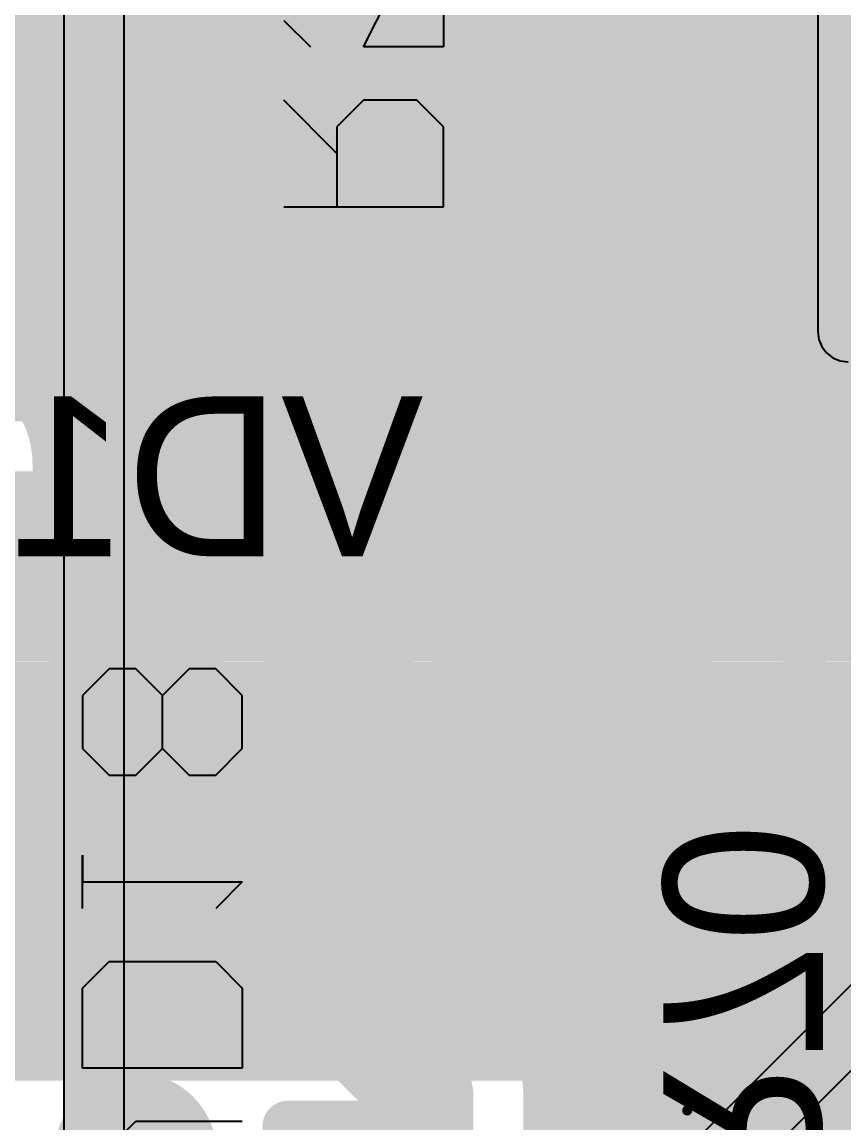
# Model space of a CAD drawing. Header units: millimetres. Extents: x 0.11 to 5.67, y 0.55 to 4.24.
# Drawn here: x 0.85 to 1.012, y 3.2347 to 3.4518 of the extents above; entities that cross this region are included whole.
import ezdxf

# ---------------------------------------------------------------- set-up
doc = ezdxf.new("R2010")
doc.units = ezdxf.units.MM
doc.header["$MEASUREMENT"] = 0
for name, color, linetype in [('BottomLayer', 5, 'Continuous'), ('BottomOverlay', 54, 'Continuous'), ('BottomPaste', 16, 'Continuous'), ('BottomSolder', 6, 'Continuous'), ('InternalPlane1', 76, 'Continuous'), ('InternalPlane2', 16, 'Continuous'), ('Mechanical1', 6, 'Continuous'), ('Mechanical3', 76, 'Continuous'), ('MultiLayer', 9, 'Continuous'), ('TopLayer', 1, 'Continuous'), ('TopOverlay', 2, 'Continuous'), ('ViaHoleLayer', 16, 'Continuous')]:
    doc.layers.add(name, color=color, linetype=linetype)

# ---------------------------------------------------------------- blocks, each defined once
blk = doc.blocks.new('D_PAK_TO_252AA__51')
at = {"layer": 'Mechanical1', "const_width": 0.00197}
for points in [[(-0.23031, 0.1437), (0.23031, 0.1437)], [(-0.23031, 0.1437), (-0.23031, -0.1437)]]:
    blk.add_lwpolyline(points, dxfattribs=at)
at = {"layer": 'Mechanical1', "const_width": 0.000984}
blk.add_lwpolyline([(-0.23081, 0.1437, 1), (-0.22982, 0.1437, 1)], format="xyb", close=True, dxfattribs=at)
blk.add_lwpolyline([(-0.23081, 0.1437, 1), (-0.22982, 0.1437, 1)], format="xyb", close=True, dxfattribs=at)
at = {"layer": 'TopOverlay'}
for points, const_width in [([(-0.20374, 0.13189, 1), (-0.21358, 0.13189, 1)], 0.00984), ([(-0.21604, 0.13189, 1), (-0.21112, 0.13189, 1)], 0.00492), ([(-0.2062, 0.13189, 1), (-0.20128, 0.13189, 1)], 0.00492), ([(-0.12106, 0.13189, 1), (-0.11713, 0.13189, 1)], 0.00394), ([(-0.12106, 0.13189, 1), (-0.11713, 0.13189, 1)], 0.00394), ([(-0.07776, 0.13189, 1), (-0.07382, 0.13189, 1)], 0.00394)]:
    blk.add_lwpolyline(points, format="xyb", close=True, dxfattribs=dict(at, const_width=const_width))
at = {"layer": 'TopOverlay', "const_width": 0.00787}
for points in [[(-0.11909, 0.13189), (-0.11909, -0.13189)], [(-0.11909, 0.13189), (-0.07579, 0.13189)]]:
    blk.add_lwpolyline(points, dxfattribs=at)
blk = doc.blocks.new('SOT_23_123__B_71')
at = {"layer": 'BottomLayer', "const_width": 0.02807}
for points in [[(0.06125, 0.04134), (0.03027, 0.04134)], [(-0.02975, 0.00134), (-0.06073, 0.00134)], [(0.06125, -0.03866), (0.03027, -0.03866)]]:
    blk.add_lwpolyline(points, dxfattribs=at)
at = {"layer": 'BottomLayer', "const_width": 0.01404}
for points in [[(0.02325, 0.04134, 1), (0.03729, 0.04134, 1)], [(0.05423, 0.04134, 1), (0.06827, 0.04134, 1)], [(-0.06775, 0.00134, 1), (-0.05371, 0.00134, 1)], [(-0.03677, 0.00134, 1), (-0.02273, 0.00134, 1)], [(0.02325, -0.03866, 1), (0.03729, -0.03866, 1)], [(0.05423, -0.03866, 1), (0.06827, -0.03866, 1)]]:
    blk.add_lwpolyline(points, format="xyb", close=True, dxfattribs=at)
at = {"layer": 'BottomOverlay', "const_width": 0.01}
for points in [[(-0.02424, 0.06134), (0.01576, 0.06134)], [(-0.02424, 0.06134), (-0.02424, 0.03134)], [(0.02576, 0.01134), (0.02576, -0.00866)], [(-0.02424, -0.02866), (-0.02424, -0.05866)], [(-0.02424, -0.05866), (0.01576, -0.05866)]]:
    blk.add_lwpolyline(points, dxfattribs=at)
at = {"layer": 'BottomOverlay', "const_width": 0.005}
for points in [[(-0.02674, 0.06134, 1), (-0.02174, 0.06134, 1)], [(-0.02674, 0.06134, 1), (-0.02174, 0.06134, 1)], [(0.01326, 0.06134, 1), (0.01826, 0.06134, 1)], [(-0.02674, 0.03134, 1), (-0.02174, 0.03134, 1)], [(0.02326, 0.01134, 1), (0.02826, 0.01134, 1)], [(0.02326, -0.00866, 1), (0.02826, -0.00866, 1)], [(-0.02674, -0.02866, 1), (-0.02174, -0.02866, 1)], [(-0.02674, -0.05866, 1), (-0.02174, -0.05866, 1)], [(-0.02674, -0.05866, 1), (-0.02174, -0.05866, 1)], [(0.01326, -0.05866, 1), (0.01826, -0.05866, 1)]]:
    blk.add_lwpolyline(points, format="xyb", close=True, dxfattribs=at)
at = {"layer": 'BottomPaste', "const_width": 0.02807}
for points in [[(0.06125, 0.04134), (0.03027, 0.04134)], [(-0.02975, 0.00134), (-0.06073, 0.00134)], [(0.06125, -0.03866), (0.03027, -0.03866)]]:
    blk.add_lwpolyline(points, dxfattribs=at)
at = {"layer": 'BottomPaste', "const_width": 0.01404}
for points in [[(0.02325, 0.04134, 1), (0.03729, 0.04134, 1)], [(0.05423, 0.04134, 1), (0.06827, 0.04134, 1)], [(-0.06775, 0.00134, 1), (-0.05371, 0.00134, 1)], [(-0.03677, 0.00134, 1), (-0.02273, 0.00134, 1)], [(0.02325, -0.03866, 1), (0.03729, -0.03866, 1)], [(0.05423, -0.03866, 1), (0.06827, -0.03866, 1)]]:
    blk.add_lwpolyline(points, format="xyb", close=True, dxfattribs=at)
at = {"layer": 'BottomSolder', "const_width": 0.03201}
for points in [[(0.06125, 0.04134), (0.03027, 0.04134)], [(-0.02975, 0.00134), (-0.06073, 0.00134)], [(0.06125, -0.03866), (0.03027, -0.03866)]]:
    blk.add_lwpolyline(points, dxfattribs=at)
at = {"layer": 'BottomSolder', "const_width": 0.016}
for points in [[(0.02227, 0.04134, 1), (0.03827, 0.04134, 1)], [(0.05325, 0.04134, 1), (0.06925, 0.04134, 1)], [(-0.06873, 0.00134, 1), (-0.05273, 0.00134, 1)], [(-0.03775, 0.00134, 1), (-0.02175, 0.00134, 1)], [(0.02227, -0.03866, 1), (0.03827, -0.03866, 1)], [(0.05325, -0.03866, 1), (0.06925, -0.03866, 1)]]:
    blk.add_lwpolyline(points, format="xyb", close=True, dxfattribs=at)
at = {"layer": 'Mechanical3'}
for p, q in [((-0.04429, 0.00132), (-0.0338, 0.01181)), ((-0.0338, 0.01181), (-0.0233, 0.00132)), ((-0.01281, -0.01967), (-0.01281, 0.01181)), ((-0.01281, 0.01181), (0.00294, 0.01181)), ((0.00294, 0.01181), (0.00819, 0.00656)), ((0.01868, 0.01181), (0.02918, 0.01181)), ((0.02918, 0.01181), (0.02393, 0.01181)), ((0.02393, 0.01181), (0.02393, -0.01967)), ((0.05017, 0.01181), (0.04492, 0.00656)), ((0.06066, 0.01181), (0.05017, 0.01181)), ((0.06591, 0.00656), (0.06066, 0.01181)), ((0.00819, 0.00656), (0.00819, -0.01443)), ((0.04492, 0.00656), (0.04492, 0.00132)), ((0.06591, 0.00132), (0.06591, 0.00656)), ((-0.04429, -0.01967), (-0.04429, 0.00132)), ((-0.0233, 0.00132), (-0.0233, -0.01967)), ((0.04492, 0.00132), (0.05017, -0.00393)), ((0.06066, -0.00393), (0.06591, 0.00132)), ((0.05017, -0.00393), (0.04492, -0.00918)), ((0.05017, -0.00393), (0.06066, -0.00393)), ((0.06591, -0.00918), (0.06066, -0.00393)), ((0.04492, -0.00918), (0.04492, -0.01443)), ((0.06591, -0.01443), (0.06591, -0.00918)), ((0.00819, -0.01443), (0.00294, -0.01967)), ((0.02393, -0.01967), (0.01868, -0.01443)), ((0.04492, -0.01443), (0.05017, -0.01967)), ((0.06066, -0.01967), (0.06591, -0.01443)), ((0.00294, -0.01967), (-0.01281, -0.01967)), ((0.05017, -0.01967), (0.06066, -0.01967))]:
    blk.add_line(p, q, dxfattribs=at)
blk = doc.blocks.new('R2512_B_125')
at = {"layer": 'BottomLayer'}
blk.add_solid([(-0.14075, -0.06594), (-0.06988, -0.06594), (-0.14075, 0.06791), (-0.06988, 0.06791)], dxfattribs=at)
at = {"layer": 'BottomOverlay', "const_width": 0.00787}
for points in [[(-0.15256, 0.07972), (-0.15256, -0.07776)], [(-0.15256, -0.07776), (0.14665, -0.07776)]]:
    blk.add_lwpolyline(points, dxfattribs=at)
at = {"layer": 'BottomOverlay', "const_width": 0.00394}
blk.add_lwpolyline([(-0.15453, -0.07776, 1), (-0.15059, -0.07776, 1)], format="xyb", close=True, dxfattribs=at)
blk.add_lwpolyline([(-0.15453, -0.07776, 1), (-0.15059, -0.07776, 1)], format="xyb", close=True, dxfattribs=at)
at = {"layer": 'BottomPaste'}
blk.add_solid([(-0.14075, -0.06594), (-0.06988, -0.06594), (-0.14075, 0.06791), (-0.06988, 0.06791)], dxfattribs=at)
at = {"layer": 'BottomSolder'}
blk.add_solid([(-0.14272, -0.06791), (-0.06791, -0.06791), (-0.14272, 0.06988), (-0.06791, 0.06988)], dxfattribs=at)
at = {"layer": 'Mechanical3'}
for p, q in [((-0.13484, 0.00984), (-0.13484, -0.02164)), ((-0.12435, -0.00065), (-0.11385, 0.00984)), ((-0.09811, 0.00984), (-0.10336, 0.00459)), ((-0.1191, -0.00065), (-0.13484, -0.00065)), ((-0.11385, -0.0059), (-0.1191, -0.00065)), ((-0.11385, -0.0164), (-0.11385, -0.0059)), ((-0.10336, -0.02164), (-0.10336, -0.0059)), ((-0.10336, -0.0059), (-0.09286, -0.01115)), ((-0.1191, -0.02164), (-0.11385, -0.0164)), ((-0.13484, -0.02164), (-0.1191, -0.02164)), ((-0.08237, -0.02164), (-0.10336, -0.02164))]:
    blk.add_line(p, q, dxfattribs=at)

msp = doc.modelspace()

# ---------------------------------------------------------------- linework, layer by layer
at = {"layer": 'BottomLayer'}
for points, const_width in [([(0.99705, 3.34252), (0.99705, 3.49114)], 0.00787), ([(0.72047, 3.4557), (2.58723, 3.4557)], 0.00787), ([(0.82874, 3.4557), (0.99705, 3.4557)], 0.00787), ([(0.72047, 3.44783), (2.58936, 3.44783)], 0.00787), ([(0.82874, 3.44783), (0.99705, 3.44783)], 0.00787), ([(0.72047, 3.43995), (2.59325, 3.43995)], 0.00787), ([(0.82874, 3.43995), (0.99705, 3.43995)], 0.00787), ([(0.72047, 3.43208), (2.59959, 3.43208)], 0.00787), ([(0.82874, 3.43208), (0.99705, 3.43208)], 0.00787), ([(0.80794, 3.4242), (2.61066, 3.4242)], 0.00787), ([(0.82874, 3.4242), (0.99705, 3.4242)], 0.00787), ([(0.81586, 3.41633), (2.8063, 3.41633)], 0.00787), ([(0.82874, 3.41633), (0.99705, 3.41633)], 0.00787), ([(0.81795, 3.4123), (0.8491, 3.38115)], 0.00787), ([(0.8218, 3.40846), (1.73055, 3.40846)], 0.00787), ([(0.82874, 3.40846), (0.99705, 3.40846)], 0.00787), ([(0.82874, 3.4065), (0.85433, 3.38091)], 0.00787), ([(0.82967, 3.40058), (1.72484, 3.40058)], 0.00787), ([(0.83465, 3.40058), (0.99705, 3.40058)], 0.00787), ([(0.83755, 3.39271), (1.72261, 3.39271)], 0.00787), ([(0.84253, 3.39271), (0.99705, 3.39271)], 0.00787), ([(0.84542, 3.38483), (1.72244, 3.38483)], 0.00787), ([(0.8504, 3.38483), (0.99705, 3.38483)], 0.00787), ([(0.85433, 3.37323), (0.85433, 3.38091)], 0.00787), ([(0.85244, 3.37696), (1.72052, 3.37696)], 0.00787), ([(0.85433, 3.37696), (0.99705, 3.37696)], 0.00787), ([(0.85556, 3.36909), (1.71265, 3.36909)], 0.00787), ([(0.85556, 3.36909), (0.99705, 3.36909)], 0.00787), ([(0.85602, 3.33431), (0.85602, 3.36445)], 0.00787), ([(0.85602, 3.33431), (0.85602, 3.36445)], 0.00787), ([(0.85602, 3.36121), (1.70477, 3.36121)], 0.00787), ([(0.85602, 3.36121), (0.99705, 3.36121)], 0.00787), ([(0.85602, 3.35334), (1.1098, 3.35334)], 0.00787), ([(0.85602, 3.35334), (0.99705, 3.35334)], 0.00787), ([(0.85602, 3.34546), (0.9021, 3.34546)], 0.00787), ([(0.85602, 3.34546), (0.9021, 3.34546)], 0.00787), ([(0.9227, 3.34546), (1.10056, 3.34546)], 0.00787), ([(0.9227, 3.34546), (0.99705, 3.34546)], 0.00787), ([(0.95866, 3.30413), (0.99705, 3.34252)], 0.00787), ([(0.85602, 3.33759), (0.89117, 3.33759)], 0.00787), ([(0.85602, 3.33759), (0.89117, 3.33759)], 0.00787), ([(0.93364, 3.33759), (1.09642, 3.33759)], 0.00787), ([(0.93364, 3.33759), (0.99212, 3.33759)], 0.00787), ([(0.85832, 3.32972), (0.88648, 3.32972)], 0.00787), ([(0.85832, 3.32972), (0.88648, 3.32972)], 0.00787), ([(0.93832, 3.32972), (1.09499, 3.32972)], 0.00787), ([(0.93832, 3.32972), (0.98424, 3.32972)], 0.00787), ([(0.86012, 3.32197), (0.87795, 3.30413)], 0.00787), ([(0.86013, 3.32184), (0.88467, 3.32184)], 0.00787), ([(0.86024, 3.32184), (0.88467, 3.32184)], 0.00787), ([(0.94013, 3.32184), (0.99138, 3.32184)], 0.00787), ([(0.94013, 3.32184), (0.97637, 3.32184)], 0.00787), ([(0.99287, 3.32184), (1.09584, 3.32184)], 0.00787), ([(0.86022, 3.29134), (0.86022, 3.31963)], 0.00787), ([(0.88459, 3.29134), (0.88459, 3.31963)], 0.00787), ([(0.88459, 3.30413), (0.88459, 3.31963)], 0.00787), ([(0.94022, 3.28864), (0.94022, 3.31963)], 0.00787), ([(0.94022, 3.30413), (0.94022, 3.31963)], 0.00787), ([(0.86022, 3.31397), (0.88459, 3.31397)], 0.00787), ([(0.86812, 3.31397), (0.88459, 3.31397)], 0.00787), ([(0.94022, 3.31397), (0.97055, 3.31397)], 0.00787), ([(0.94022, 3.31397), (0.9685, 3.31397)], 0.00787), ([(1.0137, 3.31397), (1.02007, 3.31397)], 0.00787), ([(0.91401, 3.26772), (0.91401, 3.30413)], 0.01969), ([(0.86022, 3.30609), (0.88459, 3.30609)], 0.00787), ([(0.87599, 3.30609), (0.88459, 3.30609)], 0.00787), ([(0.94022, 3.30609), (0.96373, 3.30609)], 0.00787), ([(0.94022, 3.30609), (0.96062, 3.30609)], 0.00787), ([(0.87795, 3.30413), (0.88459, 3.30413)], 0.00787), ([(0.94022, 3.30413), (0.95866, 3.30413)], 0.00787), ([(0.86022, 3.29822), (0.88459, 3.29822)], 0.00787), ([(0.94022, 3.29822), (0.96014, 3.29822)], 0.00787), ([(0.99213, 3.28839), (0.99311, 3.2874)], 0.01969), ([(0.99311, 3.2874), (1.04594, 3.2874)], 0.01969), ([(0.86024, 3.29134), (0.88459, 3.29134)], 0.00787), ([(0.94022, 3.29035), (0.95872, 3.29035)], 0.00787), ([(0.93952, 3.28247), (0.95919, 3.28247)], 0.00787), ([(0.93763, 3.26772), (0.93763, 3.27692)], 0.00787), ([(0.84744, 3.25492), (0.86024, 3.26772)], 0.01969), ([(0.86024, 3.26772), (0.91401, 3.26772)], 0.01969), ([(0.91401, 3.25529), (0.91401, 3.26772)], 0.01969), ([(0.93763, 3.2746), (0.96163, 3.2746)], 0.00787), ([(0.93763, 3.26672), (0.96662, 3.26672)], 0.00787), ([(0.93763, 3.26507), (0.94584, 3.25686)], 0.00787), ([(1.01481, 3.26378), (1.01951, 3.26378)], 0.00787), ([(0.80709, 3.25492), (0.84744, 3.25492)], 0.01969), ([(0.91401, 3.25529), (0.92913, 3.24016)], 0.01969), ([(0.94385, 3.25885), (0.97639, 3.25885)], 0.00787), ([(1.00786, 3.25885), (1.099, 3.25885)], 0.00787), ([(0.95013, 3.25098), (1.09704, 3.25098)], 0.00787), ([(0.92913, 3.18504), (0.92913, 3.24016)], 0.01969), ([(0.95257, 3.2431), (1.09756, 3.2431)], 0.00787), ([(0.95276, 3.2185), (0.95276, 3.24016)], 0.00787), ([(0.95276, 3.23523), (1.10075, 3.23523)], 0.00787)]:
    msp.add_lwpolyline(points, dxfattribs=dict(at, const_width=const_width))
for points, const_width in [([(0.99508, 3.44783, 1), (0.99902, 3.44783, 1)], 0.00394), ([(0.99508, 3.43995, 1), (0.99902, 3.43995, 1)], 0.00394), ([(0.99508, 3.43208, 1), (0.99902, 3.43208, 1)], 0.00394), ([(0.99508, 3.4242, 1), (0.99902, 3.4242, 1)], 0.00394), ([(0.99508, 3.41633, 1), (0.99902, 3.41633, 1)], 0.00394), ([(0.99508, 3.40846, 1), (0.99902, 3.40846, 1)], 0.00394), ([(0.99508, 3.40058, 1), (0.99902, 3.40058, 1)], 0.00394), ([(0.99508, 3.39271, 1), (0.99902, 3.39271, 1)], 0.00394), ([(0.84843, 3.38483, 1), (0.85237, 3.38483, 1)], 0.00394), ([(0.99508, 3.38483, 1), (0.99902, 3.38483, 1)], 0.00394), ([(0.84714, 3.38115, 1), (0.85107, 3.38115, 1)], 0.00394), ([(0.84714, 3.38115, 1), (0.85107, 3.38115, 1)], 0.00394), ([(0.84714, 3.38115, 1), (0.85107, 3.38115, 1)], 0.00394), ([(0.85236, 3.38091, 1), (0.8563, 3.38091, 1)], 0.00394), ([(0.85236, 3.38091, 1), (0.8563, 3.38091, 1)], 0.00394), ([(0.85047, 3.37696, 1), (0.85441, 3.37696, 1)], 0.00394), ([(0.85236, 3.37696, 1), (0.8563, 3.37696, 1)], 0.00394), ([(0.99508, 3.37696, 1), (0.99902, 3.37696, 1)], 0.00394), ([(0.85236, 3.37323, 1), (0.8563, 3.37323, 1)], 0.00394), ([(0.85236, 3.37323, 1), (0.8563, 3.37323, 1)], 0.00394), ([(0.85236, 3.37323, 1), (0.8563, 3.37323, 1)], 0.00394), ([(0.8536, 3.36909, 1), (0.85753, 3.36909, 1)], 0.00394), ([(0.8536, 3.36909, 1), (0.85753, 3.36909, 1)], 0.00394), ([(0.99508, 3.36909, 1), (0.99902, 3.36909, 1)], 0.00394), ([(0.85406, 3.36445, 1), (0.85799, 3.36445, 1)], 0.00394), ([(0.85406, 3.36445, 1), (0.85799, 3.36445, 1)], 0.00394), ([(0.85406, 3.36445, 1), (0.85799, 3.36445, 1)], 0.00394), ([(0.85406, 3.36445, 1), (0.85799, 3.36445, 1)], 0.00394), ([(0.85406, 3.36445, 1), (0.85799, 3.36445, 1)], 0.00394), ([(0.85406, 3.36445, 1), (0.85799, 3.36445, 1)], 0.00394), ([(0.85406, 3.36121, 1), (0.85799, 3.36121, 1)], 0.00394), ([(0.85406, 3.36121, 1), (0.85799, 3.36121, 1)], 0.00394), ([(0.99508, 3.36121, 1), (0.99902, 3.36121, 1)], 0.00394), ([(0.87303, 3.34941, 1), (0.88484, 3.34941, 1)], 0.01181), ([(0.95079, 3.34941, 1), (0.9626, 3.34941, 1)], 0.01181), ([(0.85406, 3.35334, 1), (0.85799, 3.35334, 1)], 0.00394), ([(0.85406, 3.35334, 1), (0.85799, 3.35334, 1)], 0.00394), ([(0.99508, 3.35334, 1), (0.99902, 3.35334, 1)], 0.00394), ([(0.85406, 3.34546, 1), (0.85799, 3.34546, 1)], 0.00394), ([(0.85406, 3.34546, 1), (0.85799, 3.34546, 1)], 0.00394), ([(0.90013, 3.34546, 1), (0.90407, 3.34546, 1)], 0.00394), ([(0.90013, 3.34546, 1), (0.90407, 3.34546, 1)], 0.00394), ([(0.92073, 3.34546, 1), (0.92467, 3.34546, 1)], 0.00394), ([(0.92073, 3.34546, 1), (0.92467, 3.34546, 1)], 0.00394), ([(0.99508, 3.34546, 1), (0.99902, 3.34546, 1)], 0.00394), ([(0.99508, 3.34252, 1), (0.99902, 3.34252, 1)], 0.00394), ([(0.99508, 3.34252, 1), (0.99902, 3.34252, 1)], 0.00394), ([(0.85406, 3.33759, 1), (0.85799, 3.33759, 1)], 0.00394), ([(0.85406, 3.33759, 1), (0.85799, 3.33759, 1)], 0.00394), ([(0.8892, 3.33759, 1), (0.89313, 3.33759, 1)], 0.00394), ([(0.8892, 3.33759, 1), (0.89313, 3.33759, 1)], 0.00394), ([(0.93167, 3.33759, 1), (0.93561, 3.33759, 1)], 0.00394), ([(0.93167, 3.33759, 1), (0.93561, 3.33759, 1)], 0.00394), ([(0.99015, 3.33759, 1), (0.99409, 3.33759, 1)], 0.00394), ([(0.85406, 3.33431, 1), (0.85799, 3.33431, 1)], 0.00394), ([(0.85406, 3.33431, 1), (0.85799, 3.33431, 1)], 0.00394), ([(0.85406, 3.33431, 1), (0.85799, 3.33431, 1)], 0.00394), ([(0.85406, 3.33431, 1), (0.85799, 3.33431, 1)], 0.00394), ([(0.85635, 3.32972, 1), (0.86029, 3.32972, 1)], 0.00394), ([(0.85635, 3.32972, 1), (0.86029, 3.32972, 1)], 0.00394), ([(0.88451, 3.32972, 1), (0.88845, 3.32972, 1)], 0.00394), ([(0.88451, 3.32972, 1), (0.88845, 3.32972, 1)], 0.00394), ([(0.93635, 3.32972, 1), (0.94029, 3.32972, 1)], 0.00394), ([(0.93635, 3.32972, 1), (0.94029, 3.32972, 1)], 0.00394), ([(0.98228, 3.32972, 1), (0.98621, 3.32972, 1)], 0.00394), ([(0.9498, 3.31791, 1), (0.96161, 3.31791, 1)], 0.01181), ([(0.85815, 3.32197, 1), (0.86209, 3.32197, 1)], 0.00394), ([(0.85815, 3.32197, 1), (0.86209, 3.32197, 1)], 0.00394), ([(0.85816, 3.32184, 1), (0.8621, 3.32184, 1)], 0.00394), ([(0.85828, 3.32184, 1), (0.86221, 3.32184, 1)], 0.00394), ([(0.88271, 3.32184, 1), (0.88664, 3.32184, 1)], 0.00394), ([(0.88271, 3.32184, 1), (0.88664, 3.32184, 1)], 0.00394), ([(0.93816, 3.32184, 1), (0.9421, 3.32184, 1)], 0.00394), ([(0.93816, 3.32184, 1), (0.9421, 3.32184, 1)], 0.00394), ([(0.9744, 3.32184, 1), (0.97834, 3.32184, 1)], 0.00394), ([(0.98941, 3.32184, 1), (0.99335, 3.32184, 1)], 0.00394), ([(0.9909, 3.32184, 1), (0.99484, 3.32184, 1)], 0.00394), ([(0.85825, 3.31963, 1), (0.86218, 3.31963, 1)], 0.00394), ([(0.85825, 3.31963, 1), (0.86218, 3.31963, 1)], 0.00394), ([(0.88262, 3.31963, 1), (0.88655, 3.31963, 1)], 0.00394), ([(0.88262, 3.31963, 1), (0.88655, 3.31963, 1)], 0.00394), ([(0.88262, 3.31963, 1), (0.88655, 3.31963, 1)], 0.00394), ([(0.88262, 3.31963, 1), (0.88655, 3.31963, 1)], 0.00394), ([(0.93825, 3.31963, 1), (0.94219, 3.31963, 1)], 0.00394), ([(0.93825, 3.31963, 1), (0.94219, 3.31963, 1)], 0.00394), ([(0.93825, 3.31963, 1), (0.94219, 3.31963, 1)], 0.00394), ([(0.93825, 3.31963, 1), (0.94219, 3.31963, 1)], 0.00394), ([(0.85825, 3.31397, 1), (0.86218, 3.31397, 1)], 0.00394), ([(0.86615, 3.31397, 1), (0.87009, 3.31397, 1)], 0.00394), ([(0.88262, 3.31397, 1), (0.88655, 3.31397, 1)], 0.00394), ([(0.88262, 3.31397, 1), (0.88655, 3.31397, 1)], 0.00394), ([(0.93825, 3.31397, 1), (0.94219, 3.31397, 1)], 0.00394), ([(0.93825, 3.31397, 1), (0.94219, 3.31397, 1)], 0.00394), ([(0.96653, 3.31397, 1), (0.97046, 3.31397, 1)], 0.00394), ([(0.96858, 3.31397, 1), (0.97252, 3.31397, 1)], 0.00394), ([(1.01173, 3.31397, 1), (1.01567, 3.31397, 1)], 0.00394), ([(0.90908, 3.30413, 1), (0.91893, 3.30413, 1)], 0.00984), ([(0.85825, 3.30609, 1), (0.86218, 3.30609, 1)], 0.00394), ([(0.87402, 3.30609, 1), (0.87796, 3.30609, 1)], 0.00394), ([(0.88262, 3.30609, 1), (0.88655, 3.30609, 1)], 0.00394), ([(0.88262, 3.30609, 1), (0.88655, 3.30609, 1)], 0.00394), ([(0.93825, 3.30609, 1), (0.94219, 3.30609, 1)], 0.00394), ([(0.93825, 3.30609, 1), (0.94219, 3.30609, 1)], 0.00394), ([(0.95865, 3.30609, 1), (0.96259, 3.30609, 1)], 0.00394), ([(0.96176, 3.30609, 1), (0.9657, 3.30609, 1)], 0.00394), ([(0.87598, 3.30413, 1), (0.87992, 3.30413, 1)], 0.00394), ([(0.87598, 3.30413, 1), (0.87992, 3.30413, 1)], 0.00394), ([(0.88262, 3.30413, 1), (0.88655, 3.30413, 1)], 0.00394), ([(0.88262, 3.30413, 1), (0.88655, 3.30413, 1)], 0.00394), ([(0.93825, 3.30413, 1), (0.94219, 3.30413, 1)], 0.00394), ([(0.93825, 3.30413, 1), (0.94219, 3.30413, 1)], 0.00394), ([(0.95669, 3.30413, 1), (0.96063, 3.30413, 1)], 0.00394), ([(0.95669, 3.30413, 1), (0.96063, 3.30413, 1)], 0.00394), ([(0.98228, 3.28839, 1), (1.00197, 3.28839, 1)], 0.01969), ([(0.85825, 3.29822, 1), (0.86218, 3.29822, 1)], 0.00394), ([(0.88262, 3.29822, 1), (0.88655, 3.29822, 1)], 0.00394), ([(0.93825, 3.29822, 1), (0.94219, 3.29822, 1)], 0.00394), ([(0.95817, 3.29822, 1), (0.96211, 3.29822, 1)], 0.00394), ([(0.9872, 3.28839, 1), (0.99705, 3.28839, 1)], 0.00984), ([(0.98819, 3.2874, 1), (0.99803, 3.2874, 1)], 0.00984), ([(0.98819, 3.2874, 1), (0.99803, 3.2874, 1)], 0.00984), ([(0.85825, 3.29134, 1), (0.86218, 3.29134, 1)], 0.00394), ([(0.85827, 3.29134, 1), (0.8622, 3.29134, 1)], 0.00394), ([(0.88262, 3.29134, 1), (0.88655, 3.29134, 1)], 0.00394), ([(0.88262, 3.29134, 1), (0.88655, 3.29134, 1)], 0.00394), ([(0.93825, 3.29035, 1), (0.94219, 3.29035, 1)], 0.00394), ([(0.93825, 3.28864, 1), (0.94219, 3.28864, 1)], 0.00394), ([(0.93825, 3.28864, 1), (0.94219, 3.28864, 1)], 0.00394), ([(0.95675, 3.29035, 1), (0.96069, 3.29035, 1)], 0.00394), ([(0.93756, 3.28247, 1), (0.94149, 3.28247, 1)], 0.00394), ([(0.95722, 3.28247, 1), (0.96116, 3.28247, 1)], 0.00394), ([(0.93566, 3.27692, 1), (0.9396, 3.27692, 1)], 0.00394), ([(0.93566, 3.27692, 1), (0.9396, 3.27692, 1)], 0.00394), ([(0.85532, 3.26772, 1), (0.86516, 3.26772, 1)], 0.00984), ([(0.85532, 3.26772, 1), (0.86516, 3.26772, 1)], 0.00984), ([(0.90908, 3.26772, 1), (0.91893, 3.26772, 1)], 0.00984), ([(0.90908, 3.26772, 1), (0.91893, 3.26772, 1)], 0.00984), ([(0.90908, 3.26772, 1), (0.91893, 3.26772, 1)], 0.00984), ([(0.93566, 3.2746, 1), (0.9396, 3.2746, 1)], 0.00394), ([(0.95967, 3.2746, 1), (0.9636, 3.2746, 1)], 0.00394), ([(0.93566, 3.26772, 1), (0.9396, 3.26772, 1)], 0.00394), ([(0.93566, 3.26672, 1), (0.9396, 3.26672, 1)], 0.00394), ([(0.96465, 3.26672, 1), (0.96859, 3.26672, 1)], 0.00394), ([(0.93566, 3.26507, 1), (0.9396, 3.26507, 1)], 0.00394), ([(1.01284, 3.26378, 1), (1.01678, 3.26378, 1)], 0.00394), ([(1.01284, 3.26378, 1), (1.01678, 3.26378, 1)], 0.00394), ([(0.84252, 3.25492, 1), (0.85236, 3.25492, 1)], 0.00984), ([(0.84252, 3.25492, 1), (0.85236, 3.25492, 1)], 0.00984), ([(0.90908, 3.25529, 1), (0.91893, 3.25529, 1)], 0.00984), ([(0.90908, 3.25529, 1), (0.91893, 3.25529, 1)], 0.00984), ([(0.94188, 3.25885, 1), (0.94582, 3.25885, 1)], 0.00394), ([(0.97442, 3.25885, 1), (0.97836, 3.25885, 1)], 0.00394), ([(1.00589, 3.25885, 1), (1.00983, 3.25885, 1)], 0.00394), ([(0.94387, 3.25686, 1), (0.94781, 3.25686, 1)], 0.00394), ([(0.94387, 3.25686, 1), (0.94781, 3.25686, 1)], 0.00394), ([(0.94387, 3.25686, 1), (0.94781, 3.25686, 1)], 0.00394), ([(0.94816, 3.25098, 1), (0.9521, 3.25098, 1)], 0.00394), ([(0.92421, 3.24016, 1), (0.93406, 3.24016, 1)], 0.00984), ([(0.92421, 3.24016, 1), (0.93406, 3.24016, 1)], 0.00984), ([(0.9506, 3.2431, 1), (0.95454, 3.2431, 1)], 0.00394), ([(0.95079, 3.24016, 1), (0.95472, 3.24016, 1)], 0.00394), ([(0.95079, 3.24016, 1), (0.95472, 3.24016, 1)], 0.00394), ([(0.95079, 3.24016, 1), (0.95472, 3.24016, 1)], 0.00394), ([(0.95079, 3.23523, 1), (0.95472, 3.23523, 1)], 0.00394)]:
    msp.add_lwpolyline(points, format="xyb", close=True, dxfattribs=dict(at, const_width=const_width))
at = {"layer": 'BottomLayer', "const_width": 0.00787}
for points in [[(0.8491, 3.38115, -0.198912), (0.85602, 3.36445)], [(0.8491, 3.38115, -0.198912), (0.85602, 3.36445)], [(0.85433, 3.37323, -0.095509), (0.85602, 3.36445)], [(0.85433, 3.37323, -0.095509), (0.85602, 3.36445)], [(0.88459, 3.31963, -1), (0.94022, 3.31963)], [(0.88459, 3.31963, -1), (0.94022, 3.31963)], [(0.85602, 3.33431, -0.13996), (0.86022, 3.31963)], [(0.85602, 3.33431, -0.118524), (0.86012, 3.32197)], [(1.01481, 3.26378, -2.369096), (1.01611, 3.31172)], [(0.94022, 3.28864, -0.10914), (0.93763, 3.27692)], [(0.94584, 3.25686, -0.198912), (0.95276, 3.24016)], [(0.94584, 3.25686, -0.198912), (0.95276, 3.24016)]]:
    msp.add_lwpolyline(points, format="xyb", dxfattribs=at)
at = {"layer": 'InternalPlane1', "const_width": 0.02984}
msp.add_lwpolyline([(0.9772, 3.28839, 1), (1.00705, 3.28839, 1)], format="xyb", close=True, dxfattribs=at)
at = {"layer": 'InternalPlane2'}
for p, q in [((0.85822, 3.48819), (0.85822, 2.878)), ((0.87013, 2.87205), (0.87013, 3.48223)), ((1.00684, 3.48223), (1.00684, 3.39075)), ((1.00684, 3.39075), (1.00704, 3.38921)), ((1.00704, 3.38921), (1.00764, 3.38777)), ((1.00764, 3.38777), (1.00858, 3.38654)), ((1.00858, 3.38654), (1.00982, 3.38559)), ((1.00982, 3.38559), (1.01125, 3.38499)), ((1.01125, 3.38499), (1.0128, 3.38479)), ((1.02433, 3.27291), (0.96724, 3.21583)), ((0.97741, 3.20915), (1.03101, 3.26274))]:
    msp.add_line(p, q, dxfattribs=at)
at = {"layer": 'InternalPlane2', "const_width": 0.01181}
for points in [[(1.0128, 3.39075), (1.0128, 3.50197)], [(0.86417, 2.86811), (0.86417, 3.48819)], [(1.0128, 3.39075), (1.23228, 3.39075)], [(0.97146, 3.21161), (1.02854, 3.2687)]]:
    msp.add_lwpolyline(points, dxfattribs=at)
at = {"layer": 'InternalPlane2'}
for points, const_width in [([(1.00984, 3.39075, 1), (1.01575, 3.39075, 1)], 0.00591), ([(1.00984, 3.39075, 1), (1.01575, 3.39075, 1)], 0.00591), ([(0.86598, 3.34941, 1), (0.89189, 3.34941, 1)], 0.02591), ([(0.94374, 3.34941, 1), (0.96965, 3.34941, 1)], 0.02591), ([(0.94276, 3.31791, 1), (0.96866, 3.31791, 1)], 0.02591), ([(0.9772, 3.28839, 1), (1.00705, 3.28839, 1)], 0.02984)]:
    msp.add_lwpolyline(points, format="xyb", close=True, dxfattribs=dict(at, const_width=const_width))
at = {"layer": 'MultiLayer'}
for points, const_width in [([(0.87303, 3.34941, 1), (0.88484, 3.34941, 1)], 0.01181), ([(0.95079, 3.34941, 1), (0.9626, 3.34941, 1)], 0.01181), ([(0.9498, 3.31791, 1), (0.96161, 3.31791, 1)], 0.01181), ([(0.98228, 3.28839, 1), (1.00197, 3.28839, 1)], 0.01969)]:
    msp.add_lwpolyline(points, format="xyb", close=True, dxfattribs=dict(at, const_width=const_width))
at = {"layer": 'TopLayer'}
for points, const_width in [([(0.72047, 3.4557), (1.23524, 3.4557)], 0.00787), ([(0.72047, 3.44783), (1.23524, 3.44783)], 0.00787), ([(0.72047, 3.43995), (1.23524, 3.43995)], 0.00787), ([(0.72047, 3.43208), (1.23524, 3.43208)], 0.00787), ([(0.72047, 3.4242), (1.23524, 3.4242)], 0.00787), ([(0.72047, 3.41633), (1.23524, 3.41633)], 0.00787), ([(0.72047, 3.40846), (1.23524, 3.40846)], 0.00787), ([(0.72047, 3.40058), (1.23524, 3.40058)], 0.00787), ([(0.72047, 3.39271), (1.23524, 3.39271)], 0.00787), ([(0.72047, 3.38483), (1.23524, 3.38483)], 0.00787), ([(0.72047, 3.37697), (1.23524, 3.37697)], 0.00787), ([(0.72047, 3.35925), (1.23524, 3.35925)], 0.00787), ([(0.72047, 3.35334), (1.24114, 3.35334)], 0.00787), ([(0.72047, 3.34546), (1.02695, 3.34546)], 0.00787), ([(0.72047, 3.33759), (1.01235, 3.33759)], 0.00787), ([(0.72047, 3.32972), (1.00605, 3.32972)], 0.00787), ([(0.72047, 3.32184), (0.99138, 3.32184)], 0.00787), ([(0.99287, 3.32184), (1.00277, 3.32184)], 0.00787), ([(0.72047, 3.31397), (0.97055, 3.31397)], 0.00787), ([(0.72047, 3.30609), (0.96373, 3.30609)], 0.00787), ([(0.72047, 3.29822), (0.96014, 3.29822)], 0.00787), ([(0.99213, 3.28839), (0.99311, 3.28937)], 0.01969), ([(0.99311, 3.28937), (1.03405, 3.28937)], 0.01969), ([(0.72047, 3.29035), (0.95872, 3.29035)], 0.00787), ([(0.72047, 3.28247), (0.95919, 3.28247)], 0.00787), ([(0.72047, 3.2746), (0.96163, 3.2746)], 0.00787), ([(0.72047, 3.26672), (0.96662, 3.26672)], 0.00787), ([(0.72047, 3.25885), (0.97639, 3.25885)], 0.00787), ([(0.72047, 3.25098), (1.00606, 3.25098)], 0.00787), ([(0.74606, 3.24705), (1.00872, 3.24705)], 0.00787)]:
    msp.add_lwpolyline(points, dxfattribs=dict(at, const_width=const_width))
for points, const_width in [([(0.87303, 3.34941, 1), (0.88484, 3.34941, 1)], 0.01181), ([(0.95079, 3.34941, 1), (0.9626, 3.34941, 1)], 0.01181), ([(1.01038, 3.33759, 1), (1.01432, 3.33759, 1)], 0.00394), ([(1.00408, 3.32972, 1), (1.00802, 3.32972, 1)], 0.00394), ([(0.9498, 3.31791, 1), (0.96161, 3.31791, 1)], 0.01181), ([(0.98941, 3.32184, 1), (0.99335, 3.32184, 1)], 0.00394), ([(0.9909, 3.32184, 1), (0.99484, 3.32184, 1)], 0.00394), ([(1.0008, 3.32184, 1), (1.00473, 3.32184, 1)], 0.00394), ([(1.0004, 3.32024, 1), (1.00434, 3.32024, 1)], 0.00394), ([(1.0004, 3.32024, 1), (1.00434, 3.32024, 1)], 0.00394), ([(0.96858, 3.31397, 1), (0.97252, 3.31397, 1)], 0.00394), ([(0.96176, 3.30609, 1), (0.9657, 3.30609, 1)], 0.00394), ([(0.98228, 3.28839, 1), (1.00197, 3.28839, 1)], 0.01969), ([(0.95817, 3.29822, 1), (0.96211, 3.29822, 1)], 0.00394), ([(0.98819, 3.28937, 1), (0.99803, 3.28937, 1)], 0.00984), ([(0.98819, 3.28937, 1), (0.99803, 3.28937, 1)], 0.00984), ([(0.9872, 3.28839, 1), (0.99705, 3.28839, 1)], 0.00984), ([(0.95675, 3.29035, 1), (0.96069, 3.29035, 1)], 0.00394), ([(0.95722, 3.28247, 1), (0.96116, 3.28247, 1)], 0.00394), ([(0.95967, 3.2746, 1), (0.9636, 3.2746, 1)], 0.00394), ([(0.96465, 3.26672, 1), (0.96859, 3.26672, 1)], 0.00394), ([(0.97442, 3.25885, 1), (0.97836, 3.25885, 1)], 0.00394), ([(1.00141, 3.25687, 1), (1.00535, 3.25687, 1)], 0.00394), ([(1.00141, 3.25687, 1), (1.00535, 3.25687, 1)], 0.00394), ([(1.00409, 3.25098, 1), (1.00803, 3.25098, 1)], 0.00394), ([(1.00675, 3.24705, 1), (1.01069, 3.24705, 1)], 0.00394), ([(1.00675, 3.24705, 1), (1.01069, 3.24705, 1)], 0.00394)]:
    msp.add_lwpolyline(points, format="xyb", close=True, dxfattribs=dict(at, const_width=const_width))
at = {"layer": 'TopLayer', "const_width": 0.00787}
for points in [[(1.00237, 3.32024, -0.876637), (1.06847, 3.31447)], [(1.00338, 3.25687, -1.395217), (1.00237, 3.32024)], [(1.00872, 3.24705, -0.084119), (1.00338, 3.25687)]]:
    msp.add_lwpolyline(points, format="xyb", dxfattribs=at)
at = {"layer": 'ViaHoleLayer'}
for points, const_width in [([(0.87598, 3.34941, 1), (0.88189, 3.34941, 1)], 0.00591), ([(0.95374, 3.34941, 1), (0.95965, 3.34941, 1)], 0.00591), ([(0.95276, 3.31791, 1), (0.95866, 3.31791, 1)], 0.00591), ([(0.9872, 3.28839, 1), (0.99705, 3.28839, 1)], 0.00984)]:
    msp.add_lwpolyline(points, format="xyb", close=True, dxfattribs=dict(at, const_width=const_width))

# ---------------------------------------------------------------- block references
at = {"rotation": 90}
for name, p in [('R2512_B_125', (0.91142, 3.5502)), ('D_PAK_TO_252AA__51', (1.1248, 3.46752)), ('SOT_23_123__B_71', (0.87374, 3.25837))]:
    msp.add_blockref(name, p, dxfattribs=at)

# ---------------------------------------------------------------- texts
at = {"layer": 'BottomOverlay', "text_generation_flag": 2}
msp.add_text('VD18', height=0.031496, dxfattribs=at).set_placement((0.92913, 3.34646))
msp.add_text('R70', height=0.031496, rotation=270, dxfattribs=at).set_placement((0.97638, 3.21654))

doc.saveas('drawing.dxf')
